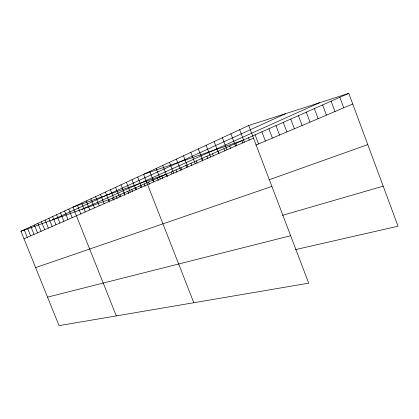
<?xml version="1.0" encoding="UTF-8"?>
<svg xmlns="http://www.w3.org/2000/svg" width="419" height="419" viewBox="0 0 419 419"><rect width="100%" height="100%" fill="white"/><g stroke="black" fill="none" stroke-linecap="round" stroke-linejoin="round"><path stroke-width="0.63" d="M248.708 125.511L308.698 283.176L59.053 325.647L20.95 231.262L248.708 125.511L348.776 93.353L398.05 226.213L295.536 249.598M52.118 220.048L285.737 113.612M81.92 209.327L319.529 102.755M20.95 231.262L108.835 199.643L348.776 93.353M23.993 238.799L253.521 138.155M255.794 145.147L352.719 103.991M268.988 179.824L367.788 144.607M35.62 267.605L271.884 186.413M282.5 215.34L383.196 186.167M47.541 297.129L290.645 235.719M41.46 221.74L44.671 229.727M37.878 223.406L41.057 231.314M34.358 225.04L37.511 232.87M30.906 226.637L34.033 234.394M27.523 228.208L30.618 235.892M24.208 229.753L27.277 237.358M56.56 214.727L59.891 223.055M52.668 216.534L55.968 224.778M48.855 218.304L52.124 226.459M45.121 220.038L48.363 228.114M77.29 205.106L80.783 213.894M116.299 315.905L72.964 207.112L166.5 174.1L167.422 176.467M68.726 209.076L72.157 217.676M64.584 211.003L67.983 219.509M60.53 212.883L63.892 221.3M95.579 196.611L99.224 205.813M90.85 198.805L94.458 207.903M86.23 200.952L89.797 209.945M81.71 203.053L85.24 211.941M120.017 194.694L120.929 197.009M115.634 187.298L119.431 196.951M116.225 196.37L117.131 198.669M110.438 189.713L114.198 199.245M112.502 198.019L113.397 200.298M108.835 199.643L109.506 201.335M105.373 192.064L109.092 201.481M100.419 194.364L104.101 203.671M135.861 187.675L136.568 189.472M131.98 179.709L135.908 189.723M131.791 189.477L132.729 191.855M126.397 182.302L130.283 192.19M127.8 191.242L128.727 193.604M120.95 184.831L124.794 194.599M123.872 192.981L124.794 195.322M157.334 178.159L158.241 180.484M149.782 171.444L153.852 181.856M152.877 180.133L153.553 181.856M148.509 182.071L149.4 184.35M193.798 302.722L143.576 174.325L241.983 140.664L242.889 143.036M144.215 183.972L145.1 186.23M137.704 177.054L141.68 187.193M139.998 185.842L140.711 187.66M176.022 169.884L176.959 172.298M169.444 162.315L173.66 173.173M171.214 172.01L171.91 173.806M162.708 165.442L166.877 176.148M161.87 176.148L162.787 178.494M156.161 168.485L160.278 179.044M190.807 152.396L195.191 163.735M191.022 163.237L191.912 165.547M183.485 155.795L187.806 166.972M185.921 165.495L186.806 167.783M180.924 167.71L181.867 170.151M176.362 159.1L180.636 170.114M212.485 153.731L213.412 156.14M206.117 145.288L210.616 156.973M206.955 156.182L207.871 158.565M198.349 148.892L202.791 160.404M201.534 158.581L202.445 160.938M196.223 160.933L197.124 163.269M229.801 146.058L230.691 148.384M222.369 137.741L226.988 149.793M223.903 148.672L224.788 150.966M218.137 151.228L219.069 153.663M214.119 141.57L218.676 153.438M248.467 137.788L249.384 140.192M239.652 129.717L244.397 142.156M235.824 143.392L236.725 145.739M230.874 133.792L235.557 146.037M268.857 128.759L272.397 138.097M261.901 131.838L265.405 141.067M255.108 134.85L258.575 143.968M290.76 119.054L294.41 128.748M283.281 122.369L286.895 131.943M275.985 125.6L279.557 135.059M306.289 112.177L310.018 122.123M298.428 115.66L302.12 125.48M322.62 104.939L326.432 115.152M314.35 108.605L318.121 118.682M339.825 97.318L343.727 107.809M331.11 101.178L334.964 111.527"/></g></svg>
